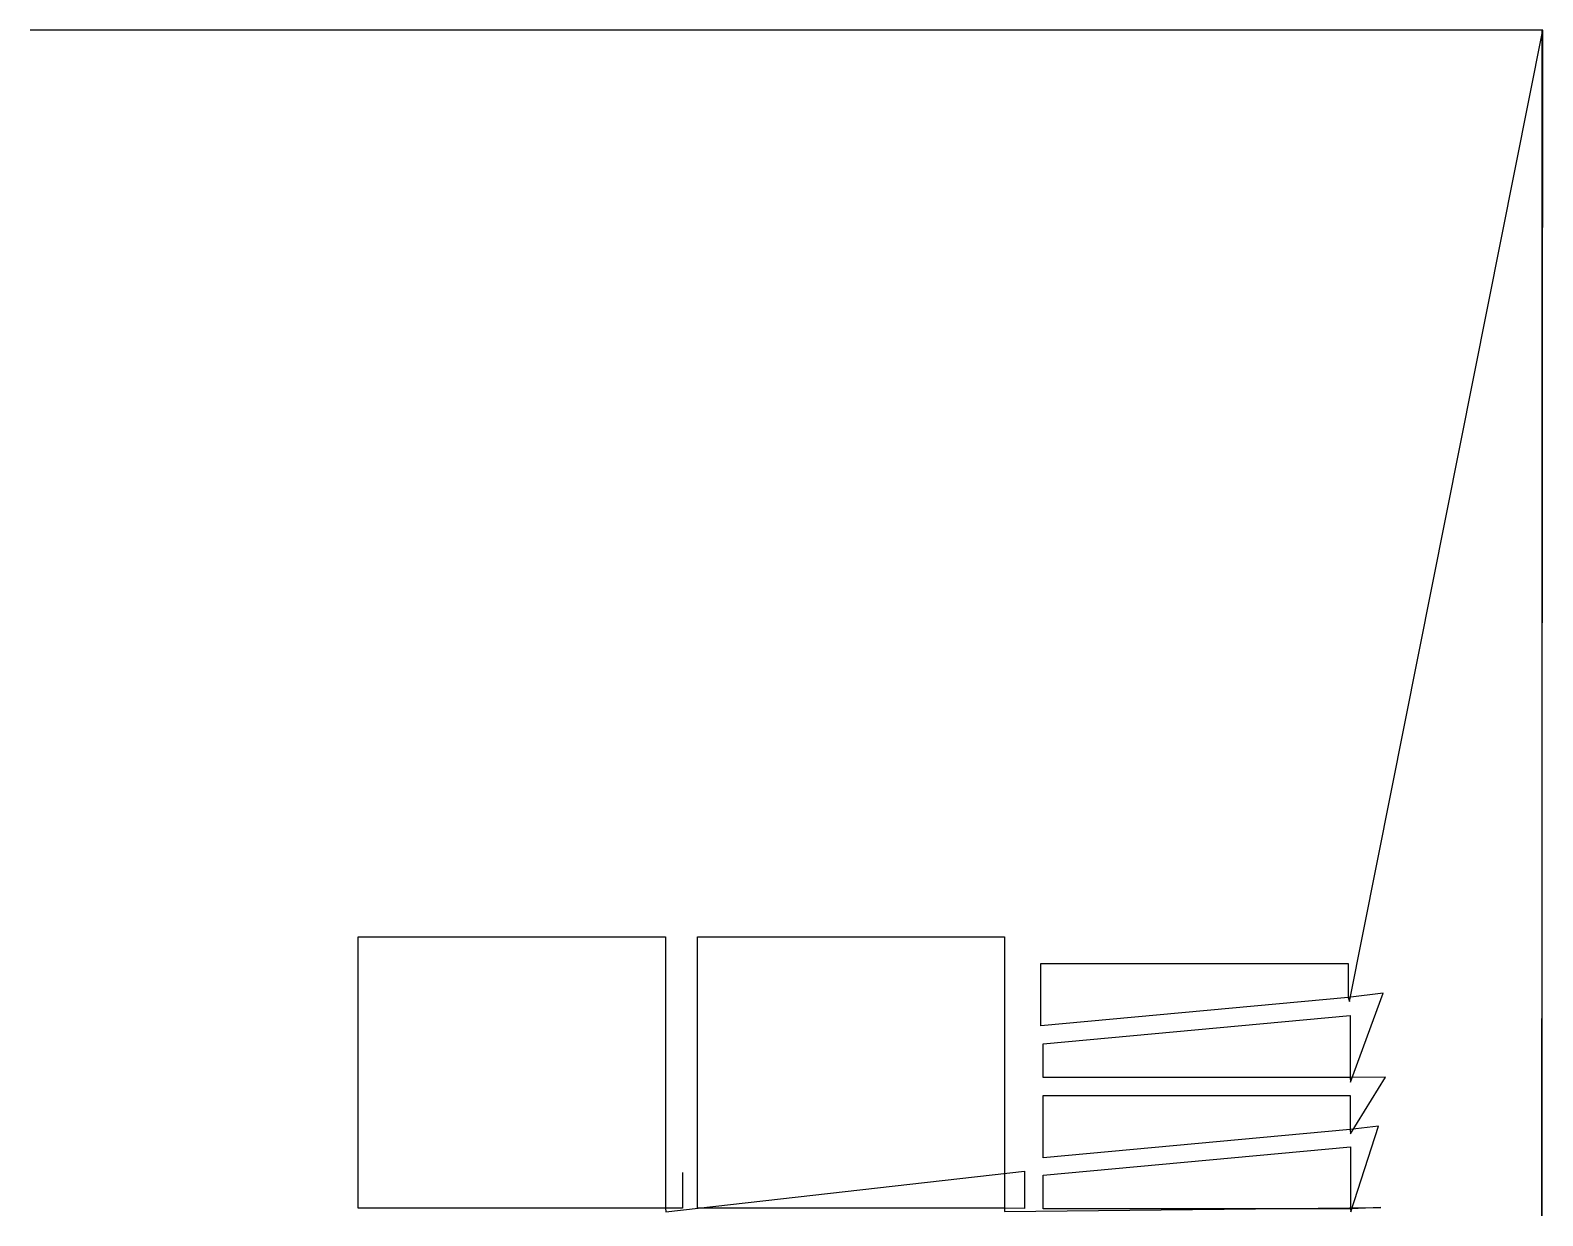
# Model space of a CAD drawing. Header units: metres. Extents: x 472 to 2077, y 0 to 1259.
import ezdxf

# ---------------------------------------------------------------- set-up
doc = ezdxf.new("R2010")
doc.units = ezdxf.units.M

msp = doc.modelspace()

# ---------------------------------------------------------------- linework, layer by layer
at = {"layer": 'TOOL_0'}
for p, q in [((472.933, 1258.836), (471.933, 1258.836)), ((2075.964, 1258.836), (472.933, 1258.836)), ((1871.792, 227.648), (2076.964, 1258.836)), ((2076.964, 1258.836), (2075.964, 1258.836)), ((2075.964, 1258.836), (2075.964, 0.001)), ((2075.964, 0.001), (2076.964, 1258.836)), ((2076.964, 1258.836), (2075.964, 1258.836)), ((820, 8.06), (820, 296.06)), ((820, 296.06), (1146, 296.06)), ((1146, 296.06), (1146, 8.06)), ((1179.918, 8.059), (1179.918, 296.059)), ((1179.918, 296.059), (1505.918, 296.059)), ((1505.918, 296.059), (1505.918, 8.059)), ((1544.465, 201.798), (1544.465, 267.846)), ((1544.465, 267.846), (1870.465, 267.846)), ((1870.465, 267.846), (1870.465, 231.89)), ((1870.465, 231.89), (1544.465, 201.798)), ((1907.578, 236.251), (1870.465, 231.89)), ((1870.465, 231.89), (1871.792, 227.648)), ((1872.896, 141.869), (1907.578, 236.251)), ((1546.651, 182.728), (1872.651, 212.82)), ((1872.651, 212.82), (1872.651, 146.772)), ((1546.651, 146.772), (1546.651, 182.728)), ((1872.651, 146.772), (1546.651, 146.772)), ((1910.126, 147.243), (1872.651, 146.772)), ((1872.651, 146.772), (1872.896, 141.869)), ((1872.941, 87.124), (1910.126, 147.243)), ((1546.651, 61.494), (1546.651, 127.542)), ((1546.651, 127.542), (1872.651, 127.542)), ((1872.651, 127.542), (1872.651, 91.586)), ((1872.651, 91.586), (1546.651, 61.494)), ((1902.745, 95.128), (1872.651, 91.586)), ((1872.651, 91.586), (1872.941, 87.124)), ((1873.428, 4.341), (1902.745, 95.128)), ((1546.897, 43.145), (1872.897, 73.237)), ((1872.897, 73.237), (1872.897, 7.189)), ((1146.351, 4.234), (1527.127, 47.305)), ((1164.129, 46.063), (1164.129, 8.125)), ((1527.127, 47.305), (1526.846, 7.83)), ((1546.897, 7.189), (1546.897, 43.145)), ((1146, 8.06), (820, 8.06)), ((1164.129, 8.125), (1146, 8.06)), ((1146, 8.06), (1146.351, 4.234)), ((1505.918, 8.059), (1179.918, 8.059)), ((1505.765, 4.446), (1905.094, 8.672)), ((1505.918, 8.059), (1505.765, 4.446)), ((1526.846, 7.83), (1505.918, 8.059)), ((1872.897, 7.189), (1546.897, 7.189)), ((1905.094, 8.672), (1872.897, 7.189)), ((1872.897, 7.189), (1873.428, 4.341))]:
    msp.add_line(p, q, dxfattribs=at)

doc.saveas('drawing.dxf')
